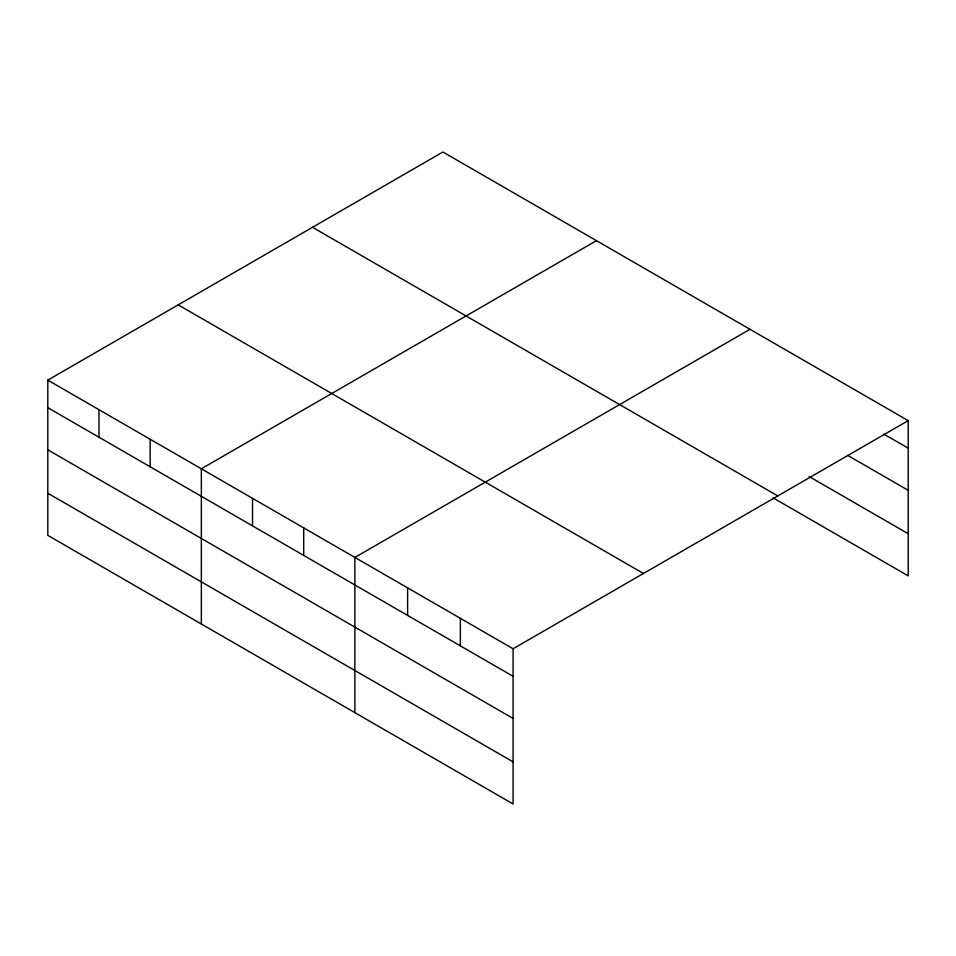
<?xml version="1.0" encoding="UTF-8"?>
<svg xmlns="http://www.w3.org/2000/svg" width="956" height="956" viewBox="0 0 956 956"><rect width="100%" height="100%" fill="white"/><g stroke="black" fill="none" stroke-linecap="round" stroke-linejoin="round"><path stroke-width="1.43" d="M773.153 497.897L908.2 575.859L908.2 420.64L442.915 152.016L47.8 380.141L47.8 535.36L513.085 803.984L513.085 648.765L47.8 380.141M596.46 240.661L201.346 468.787L201.346 624.005M750.006 329.306L354.879 557.432L354.879 712.65M513.085 648.765L908.2 420.64M883.762 434.072L908.2 448.173M847.757 455.415L908.2 490.309M809.17 476.554L908.2 533.723M312.528 227.301L777.814 495.925M178.186 304.856L643.472 573.481M47.8 407.674L513.085 676.298M47.8 449.81L513.085 718.434M47.8 493.224L513.085 761.848M460.35 618.317L460.35 645.85M407.615 587.88L407.615 615.413M303.709 527.879L303.709 555.412M252.527 498.339L252.527 525.872M150.164 439.234L150.164 466.767M98.982 409.682L98.982 437.215"/></g></svg>
